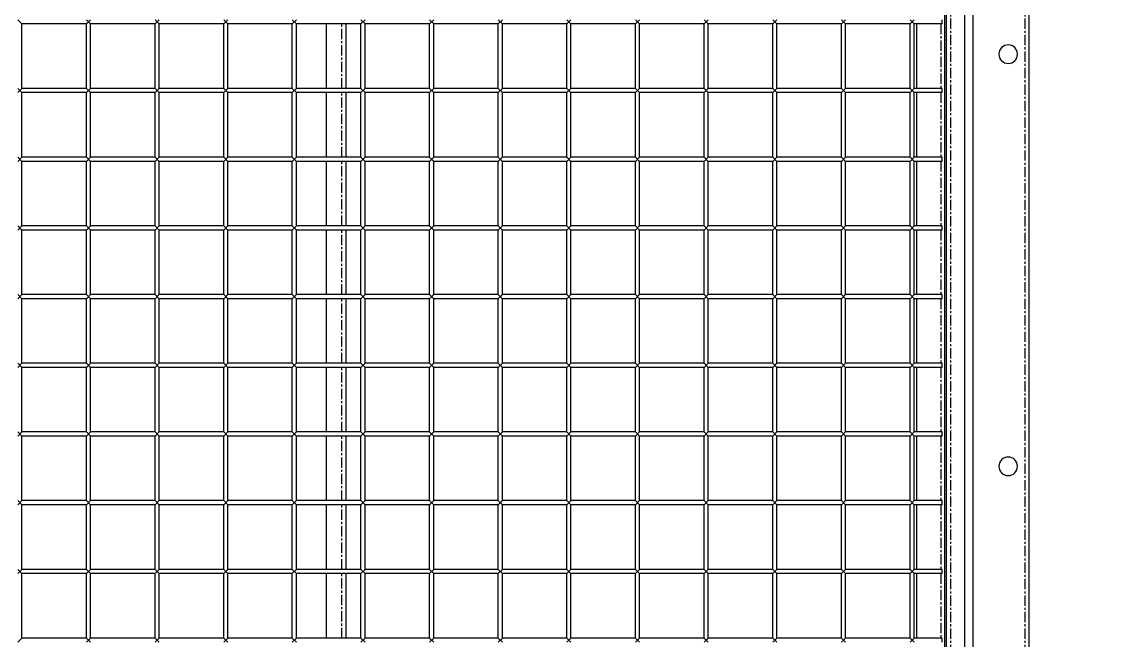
# Model space of a CAD drawing. Header units: millimetres. Extents: x -198529 to 244266, y -64 to 158464.
# Drawn here: x -147198 to -146401, y 94957 to 95407 of the extents above; entities that cross this region are included whole.
import ezdxf

# ---------------------------------------------------------------- set-up
doc = ezdxf.new("R2010")
doc.units = ezdxf.units.MM
doc.linetypes.add('CENTER', pattern=[12, 7.5, -1.5, 1.5, -1.5])
doc.linetypes.add('HIDDEN2', pattern=[4.7625, 3.175, -1.5875])
doc.layers.add('0-DCC', color=30, linetype='Continuous')
doc.layers.add('K-CEIL-DCC-RACK', color=10, linetype='Continuous')

# ---------------------------------------------------------------- blocks, each defined once
blk = doc.blocks.new('DCC2850x1800(右)')
at = {"color": 0, "linetype": 'Continuous'}
for p, q in [((62906, -72678.48), (62906, -74478.48)), ((62966, -74478.48), (62966, -72678.48)), ((62967.5, -72730.88), (62967.5, -74426.08)), ((62969, -73606.48), (62969, -73603.48)), ((62992.5, -73603.48), (62989.5, -73606.48)), ((62992.5, -73606.48), (62989.5, -73603.48)), ((63042.5, -73603.48), (63039.5, -73606.48)), ((63042.5, -73606.48), (63039.5, -73603.48)), ((63092.5, -73603.48), (63089.5, -73606.48)), ((63092.5, -73606.48), (63089.5, -73603.48)), ((63142.5, -73603.48), (63139.5, -73606.48)), ((63142.5, -73606.48), (63139.5, -73603.48)), ((63192.5, -73603.48), (63189.5, -73606.48)), ((63192.5, -73606.48), (63189.5, -73603.48)), ((63242.5, -73603.48), (63239.5, -73606.48)), ((63242.5, -73606.48), (63239.5, -73603.48)), ((63292.5, -73603.48), (63289.5, -73606.48)), ((63292.5, -73606.48), (63289.5, -73603.48)), ((63342.5, -73603.48), (63339.5, -73606.48)), ((63342.5, -73606.48), (63339.5, -73603.48)), ((63392.5, -73603.48), (63389.5, -73606.48)), ((63392.5, -73606.48), (63389.5, -73603.48)), ((63442.5, -73603.48), (63439.5, -73606.48)), ((63442.5, -73606.48), (63439.5, -73603.48)), ((63492.5, -73603.48), (63489.5, -73606.48)), ((63492.5, -73606.48), (63489.5, -73603.48)), ((63542.5, -73603.48), (63539.5, -73606.48)), ((63542.5, -73606.48), (63539.5, -73603.48)), ((63592.5, -73603.48), (63589.5, -73606.48)), ((63592.5, -73606.48), (63589.5, -73603.48)), ((63642.5, -73603.48), (63639.5, -73606.48)), ((62969, -73606.48), (62989.5, -73606.48)), ((62987.5, -73653.48), (62987.5, -73606.48)), ((62989.5, -73653.48), (62989.5, -73606.48)), ((62992.5, -73653.48), (62992.5, -73606.48)), ((62992.5, -73606.48), (63039.5, -73606.48)), ((63039.5, -73653.48), (63039.5, -73606.48)), ((63042.5, -73606.48), (63089.5, -73606.48)), ((63042.5, -73653.48), (63042.5, -73606.48)), ((63089.5, -73653.48), (63089.5, -73606.48)), ((63092.5, -73606.48), (63139.5, -73606.48)), ((63092.5, -73653.48), (63092.5, -73606.48)), ((63139.5, -73653.48), (63139.5, -73606.48)), ((63142.5, -73606.48), (63189.5, -73606.48)), ((63142.5, -73653.48), (63142.5, -73606.48)), ((63189.5, -73653.48), (63189.5, -73606.48)), ((63192.5, -73606.48), (63239.5, -73606.48)), ((63192.5, -73653.48), (63192.5, -73606.48)), ((63239.5, -73653.48), (63239.5, -73606.48)), ((63242.5, -73606.48), (63289.5, -73606.48)), ((63242.5, -73653.48), (63242.5, -73606.48)), ((63289.5, -73653.48), (63289.5, -73606.48)), ((63292.5, -73606.48), (63339.5, -73606.48)), ((63292.5, -73653.48), (63292.5, -73606.48)), ((63339.5, -73653.48), (63339.5, -73606.48)), ((63342.5, -73606.48), (63389.5, -73606.48)), ((63342.5, -73653.48), (63342.5, -73606.48)), ((63389.5, -73653.48), (63389.5, -73606.48)), ((63392.5, -73606.48), (63439.5, -73606.48)), ((63392.5, -73653.48), (63392.5, -73606.48)), ((63403.5, -73606.48), (63403.5, -73653.48)), ((63417.5, -73653.48), (63417.5, -73606.48)), ((63439.5, -73653.48), (63439.5, -73606.48)), ((63442.5, -73606.48), (63489.5, -73606.48)), ((63442.5, -73653.48), (63442.5, -73606.48)), ((63489.5, -73653.48), (63489.5, -73606.48)), ((63492.5, -73606.48), (63539.5, -73606.48)), ((63492.5, -73653.48), (63492.5, -73606.48)), ((63539.5, -73653.48), (63539.5, -73606.48)), ((63542.5, -73606.48), (63589.5, -73606.48)), ((63542.5, -73653.48), (63542.5, -73606.48)), ((63589.5, -73653.48), (63589.5, -73606.48)), ((63592.5, -73606.48), (63639.5, -73606.48)), ((63592.5, -73653.48), (63592.5, -73606.48)), ((63639.5, -73653.48), (63639.5, -73606.48)), ((62969, -73653.48), (62989.5, -73653.48)), ((62969, -73656.48), (62969, -73653.48)), ((62969, -73656.48), (62989.5, -73656.48)), ((62987.5, -73703.48), (62987.5, -73656.48)), ((62992.5, -73653.48), (62989.5, -73656.48)), ((62992.5, -73656.48), (62989.5, -73653.48)), ((62989.5, -73703.48), (62989.5, -73656.48)), ((62992.5, -73653.48), (63039.5, -73653.48)), ((62992.5, -73703.48), (62992.5, -73656.48)), ((62992.5, -73656.48), (63039.5, -73656.48)), ((63042.5, -73653.48), (63039.5, -73656.48)), ((63042.5, -73656.48), (63039.5, -73653.48)), ((63039.5, -73703.48), (63039.5, -73656.48)), ((63042.5, -73653.48), (63089.5, -73653.48)), ((63042.5, -73656.48), (63089.5, -73656.48)), ((63042.5, -73703.48), (63042.5, -73656.48)), ((63092.5, -73653.48), (63089.5, -73656.48)), ((63092.5, -73656.48), (63089.5, -73653.48)), ((63089.5, -73703.48), (63089.5, -73656.48)), ((63092.5, -73653.48), (63139.5, -73653.48)), ((63092.5, -73656.48), (63139.5, -73656.48)), ((63092.5, -73703.48), (63092.5, -73656.48)), ((63142.5, -73653.48), (63139.5, -73656.48)), ((63142.5, -73656.48), (63139.5, -73653.48)), ((63139.5, -73703.48), (63139.5, -73656.48)), ((63142.5, -73653.48), (63189.5, -73653.48)), ((63142.5, -73656.48), (63189.5, -73656.48)), ((63142.5, -73703.48), (63142.5, -73656.48)), ((63192.5, -73653.48), (63189.5, -73656.48)), ((63192.5, -73656.48), (63189.5, -73653.48)), ((63189.5, -73703.48), (63189.5, -73656.48)), ((63192.5, -73653.48), (63239.5, -73653.48)), ((63192.5, -73656.48), (63239.5, -73656.48)), ((63192.5, -73703.48), (63192.5, -73656.48)), ((63242.5, -73653.48), (63239.5, -73656.48)), ((63242.5, -73656.48), (63239.5, -73653.48)), ((63239.5, -73703.48), (63239.5, -73656.48)), ((63242.5, -73653.48), (63289.5, -73653.48)), ((63242.5, -73656.48), (63289.5, -73656.48)), ((63242.5, -73703.48), (63242.5, -73656.48)), ((63292.5, -73653.48), (63289.5, -73656.48)), ((63292.5, -73656.48), (63289.5, -73653.48)), ((63289.5, -73703.48), (63289.5, -73656.48)), ((63292.5, -73653.48), (63339.5, -73653.48)), ((63292.5, -73656.48), (63339.5, -73656.48)), ((63292.5, -73703.48), (63292.5, -73656.48)), ((63342.5, -73653.48), (63339.5, -73656.48)), ((63342.5, -73656.48), (63339.5, -73653.48)), ((63339.5, -73703.48), (63339.5, -73656.48)), ((63342.5, -73653.48), (63389.5, -73653.48)), ((63342.5, -73656.48), (63389.5, -73656.48)), ((63342.5, -73703.48), (63342.5, -73656.48)), ((63392.5, -73653.48), (63389.5, -73656.48)), ((63392.5, -73656.48), (63389.5, -73653.48)), ((63389.5, -73703.48), (63389.5, -73656.48)), ((63392.5, -73653.48), (63439.5, -73653.48)), ((63392.5, -73656.48), (63439.5, -73656.48)), ((63392.5, -73703.48), (63392.5, -73656.48)), ((63403.5, -73656.48), (63403.5, -73703.48)), ((63417.5, -73703.48), (63417.5, -73656.48)), ((63442.5, -73653.48), (63439.5, -73656.48)), ((63442.5, -73656.48), (63439.5, -73653.48)), ((63439.5, -73703.48), (63439.5, -73656.48)), ((63442.5, -73653.48), (63489.5, -73653.48)), ((63442.5, -73656.48), (63489.5, -73656.48)), ((63442.5, -73703.48), (63442.5, -73656.48)), ((63492.5, -73653.48), (63489.5, -73656.48)), ((63492.5, -73656.48), (63489.5, -73653.48)), ((63489.5, -73703.48), (63489.5, -73656.48)), ((63492.5, -73653.48), (63539.5, -73653.48)), ((63492.5, -73656.48), (63539.5, -73656.48)), ((63492.5, -73703.48), (63492.5, -73656.48)), ((63542.5, -73653.48), (63539.5, -73656.48)), ((63542.5, -73656.48), (63539.5, -73653.48)), ((63539.5, -73703.48), (63539.5, -73656.48)), ((63542.5, -73653.48), (63589.5, -73653.48)), ((63542.5, -73656.48), (63589.5, -73656.48)), ((63542.5, -73703.48), (63542.5, -73656.48)), ((63592.5, -73653.48), (63589.5, -73656.48)), ((63592.5, -73656.48), (63589.5, -73653.48)), ((63589.5, -73703.48), (63589.5, -73656.48)), ((63592.5, -73653.48), (63639.5, -73653.48)), ((63592.5, -73656.48), (63639.5, -73656.48)), ((63592.5, -73703.48), (63592.5, -73656.48)), ((63642.5, -73653.48), (63639.5, -73656.48)), ((63642.5, -73656.48), (63639.5, -73653.48)), ((63639.5, -73703.48), (63639.5, -73656.48)), ((62969, -73703.48), (62989.5, -73703.48)), ((62969, -73706.48), (62969, -73703.48)), ((62969, -73706.48), (62989.5, -73706.48)), ((62987.5, -73753.48), (62987.5, -73706.48)), ((62992.5, -73703.48), (62989.5, -73706.48)), ((62992.5, -73706.48), (62989.5, -73703.48)), ((62989.5, -73753.48), (62989.5, -73706.48)), ((62992.5, -73703.48), (63039.5, -73703.48)), ((62992.5, -73753.48), (62992.5, -73706.48)), ((62992.5, -73706.48), (63039.5, -73706.48)), ((63042.5, -73703.48), (63039.5, -73706.48)), ((63042.5, -73706.48), (63039.5, -73703.48)), ((63039.5, -73753.48), (63039.5, -73706.48)), ((63042.5, -73703.48), (63089.5, -73703.48)), ((63042.5, -73706.48), (63089.5, -73706.48)), ((63042.5, -73753.48), (63042.5, -73706.48)), ((63092.5, -73703.48), (63089.5, -73706.48)), ((63092.5, -73706.48), (63089.5, -73703.48)), ((63089.5, -73753.48), (63089.5, -73706.48)), ((63092.5, -73703.48), (63139.5, -73703.48)), ((63092.5, -73706.48), (63139.5, -73706.48)), ((63092.5, -73753.48), (63092.5, -73706.48)), ((63142.5, -73703.48), (63139.5, -73706.48)), ((63142.5, -73706.48), (63139.5, -73703.48)), ((63139.5, -73753.48), (63139.5, -73706.48)), ((63142.5, -73703.48), (63189.5, -73703.48)), ((63142.5, -73706.48), (63189.5, -73706.48)), ((63142.5, -73753.48), (63142.5, -73706.48)), ((63192.5, -73703.48), (63189.5, -73706.48)), ((63192.5, -73706.48), (63189.5, -73703.48)), ((63189.5, -73753.48), (63189.5, -73706.48)), ((63192.5, -73703.48), (63239.5, -73703.48)), ((63192.5, -73706.48), (63239.5, -73706.48)), ((63192.5, -73753.48), (63192.5, -73706.48)), ((63242.5, -73703.48), (63239.5, -73706.48)), ((63242.5, -73706.48), (63239.5, -73703.48)), ((63239.5, -73753.48), (63239.5, -73706.48)), ((63242.5, -73703.48), (63289.5, -73703.48)), ((63242.5, -73706.48), (63289.5, -73706.48)), ((63242.5, -73753.48), (63242.5, -73706.48)), ((63292.5, -73703.48), (63289.5, -73706.48)), ((63292.5, -73706.48), (63289.5, -73703.48)), ((63289.5, -73753.48), (63289.5, -73706.48)), ((63292.5, -73703.48), (63339.5, -73703.48)), ((63292.5, -73706.48), (63339.5, -73706.48)), ((63292.5, -73753.48), (63292.5, -73706.48)), ((63342.5, -73703.48), (63339.5, -73706.48)), ((63342.5, -73706.48), (63339.5, -73703.48)), ((63339.5, -73753.48), (63339.5, -73706.48)), ((63342.5, -73703.48), (63389.5, -73703.48)), ((63342.5, -73706.48), (63389.5, -73706.48)), ((63342.5, -73753.48), (63342.5, -73706.48)), ((63392.5, -73703.48), (63389.5, -73706.48)), ((63392.5, -73706.48), (63389.5, -73703.48)), ((63389.5, -73753.48), (63389.5, -73706.48)), ((63392.5, -73703.48), (63439.5, -73703.48)), ((63392.5, -73706.48), (63439.5, -73706.48)), ((63392.5, -73753.48), (63392.5, -73706.48)), ((63403.5, -73706.48), (63403.5, -73753.48)), ((63417.5, -73753.48), (63417.5, -73706.48)), ((63442.5, -73703.48), (63439.5, -73706.48)), ((63442.5, -73706.48), (63439.5, -73703.48)), ((63439.5, -73753.48), (63439.5, -73706.48)), ((63442.5, -73703.48), (63489.5, -73703.48)), ((63442.5, -73706.48), (63489.5, -73706.48)), ((63442.5, -73753.48), (63442.5, -73706.48)), ((63492.5, -73703.48), (63489.5, -73706.48)), ((63492.5, -73706.48), (63489.5, -73703.48)), ((63489.5, -73753.48), (63489.5, -73706.48)), ((63492.5, -73703.48), (63539.5, -73703.48)), ((63492.5, -73706.48), (63539.5, -73706.48)), ((63492.5, -73753.48), (63492.5, -73706.48)), ((63542.5, -73703.48), (63539.5, -73706.48)), ((63542.5, -73706.48), (63539.5, -73703.48)), ((63539.5, -73753.48), (63539.5, -73706.48)), ((63542.5, -73703.48), (63589.5, -73703.48)), ((63542.5, -73706.48), (63589.5, -73706.48)), ((63542.5, -73753.48), (63542.5, -73706.48)), ((63592.5, -73703.48), (63589.5, -73706.48)), ((63592.5, -73706.48), (63589.5, -73703.48)), ((63589.5, -73753.48), (63589.5, -73706.48)), ((63592.5, -73703.48), (63639.5, -73703.48)), ((63592.5, -73706.48), (63639.5, -73706.48)), ((63592.5, -73753.48), (63592.5, -73706.48)), ((63642.5, -73703.48), (63639.5, -73706.48)), ((63642.5, -73706.48), (63639.5, -73703.48)), ((63639.5, -73753.48), (63639.5, -73706.48)), ((62969, -73753.48), (62989.5, -73753.48)), ((62969, -73756.48), (62969, -73753.48)), ((62969, -73756.48), (62989.5, -73756.48)), ((62987.5, -73803.48), (62987.5, -73756.48)), ((62992.5, -73753.48), (62989.5, -73756.48)), ((62992.5, -73756.48), (62989.5, -73753.48)), ((62989.5, -73803.48), (62989.5, -73756.48)), ((62992.5, -73753.48), (63039.5, -73753.48)), ((62992.5, -73803.48), (62992.5, -73756.48)), ((62992.5, -73756.48), (63039.5, -73756.48)), ((63042.5, -73753.48), (63039.5, -73756.48)), ((63042.5, -73756.48), (63039.5, -73753.48)), ((63039.5, -73803.48), (63039.5, -73756.48)), ((63042.5, -73753.48), (63089.5, -73753.48)), ((63042.5, -73756.48), (63089.5, -73756.48)), ((63042.5, -73803.48), (63042.5, -73756.48)), ((63092.5, -73753.48), (63089.5, -73756.48)), ((63092.5, -73756.48), (63089.5, -73753.48)), ((63089.5, -73803.48), (63089.5, -73756.48)), ((63092.5, -73753.48), (63139.5, -73753.48)), ((63092.5, -73756.48), (63139.5, -73756.48)), ((63092.5, -73803.48), (63092.5, -73756.48)), ((63142.5, -73753.48), (63139.5, -73756.48)), ((63142.5, -73756.48), (63139.5, -73753.48)), ((63139.5, -73803.48), (63139.5, -73756.48)), ((63142.5, -73753.48), (63189.5, -73753.48)), ((63142.5, -73756.48), (63189.5, -73756.48)), ((63142.5, -73803.48), (63142.5, -73756.48)), ((63192.5, -73753.48), (63189.5, -73756.48)), ((63192.5, -73756.48), (63189.5, -73753.48)), ((63189.5, -73803.48), (63189.5, -73756.48)), ((63192.5, -73753.48), (63239.5, -73753.48)), ((63192.5, -73756.48), (63239.5, -73756.48)), ((63192.5, -73803.48), (63192.5, -73756.48)), ((63242.5, -73753.48), (63239.5, -73756.48)), ((63242.5, -73756.48), (63239.5, -73753.48)), ((63239.5, -73803.48), (63239.5, -73756.48)), ((63242.5, -73753.48), (63289.5, -73753.48)), ((63242.5, -73756.48), (63289.5, -73756.48)), ((63242.5, -73803.48), (63242.5, -73756.48)), ((63292.5, -73753.48), (63289.5, -73756.48)), ((63292.5, -73756.48), (63289.5, -73753.48)), ((63289.5, -73803.48), (63289.5, -73756.48)), ((63292.5, -73753.48), (63339.5, -73753.48)), ((63292.5, -73756.48), (63339.5, -73756.48)), ((63292.5, -73803.48), (63292.5, -73756.48)), ((63342.5, -73753.48), (63339.5, -73756.48)), ((63342.5, -73756.48), (63339.5, -73753.48)), ((63339.5, -73803.48), (63339.5, -73756.48)), ((63342.5, -73753.48), (63389.5, -73753.48)), ((63342.5, -73756.48), (63389.5, -73756.48)), ((63342.5, -73803.48), (63342.5, -73756.48)), ((63392.5, -73753.48), (63389.5, -73756.48)), ((63392.5, -73756.48), (63389.5, -73753.48)), ((63389.5, -73803.48), (63389.5, -73756.48)), ((63392.5, -73753.48), (63439.5, -73753.48)), ((63392.5, -73756.48), (63439.5, -73756.48)), ((63392.5, -73803.48), (63392.5, -73756.48)), ((63403.5, -73756.48), (63403.5, -73803.48)), ((63417.5, -73803.48), (63417.5, -73756.48)), ((63442.5, -73753.48), (63439.5, -73756.48)), ((63442.5, -73756.48), (63439.5, -73753.48)), ((63439.5, -73803.48), (63439.5, -73756.48)), ((63442.5, -73753.48), (63489.5, -73753.48)), ((63442.5, -73756.48), (63489.5, -73756.48)), ((63442.5, -73803.48), (63442.5, -73756.48)), ((63492.5, -73753.48), (63489.5, -73756.48)), ((63492.5, -73756.48), (63489.5, -73753.48)), ((63489.5, -73803.48), (63489.5, -73756.48)), ((63492.5, -73753.48), (63539.5, -73753.48)), ((63492.5, -73756.48), (63539.5, -73756.48)), ((63492.5, -73803.48), (63492.5, -73756.48)), ((63542.5, -73753.48), (63539.5, -73756.48)), ((63542.5, -73756.48), (63539.5, -73753.48)), ((63539.5, -73803.48), (63539.5, -73756.48)), ((63542.5, -73753.48), (63589.5, -73753.48)), ((63542.5, -73756.48), (63589.5, -73756.48)), ((63542.5, -73803.48), (63542.5, -73756.48)), ((63592.5, -73753.48), (63589.5, -73756.48)), ((63592.5, -73756.48), (63589.5, -73753.48)), ((63589.5, -73803.48), (63589.5, -73756.48)), ((63592.5, -73753.48), (63639.5, -73753.48)), ((63592.5, -73756.48), (63639.5, -73756.48)), ((63592.5, -73803.48), (63592.5, -73756.48)), ((63642.5, -73753.48), (63639.5, -73756.48)), ((63642.5, -73756.48), (63639.5, -73753.48)), ((63639.5, -73803.48), (63639.5, -73756.48)), ((62969, -73803.48), (62989.5, -73803.48)), ((62969, -73806.48), (62969, -73803.48)), ((62992.5, -73803.48), (62989.5, -73806.48)), ((62992.5, -73806.48), (62989.5, -73803.48)), ((62992.5, -73803.48), (63039.5, -73803.48)), ((63042.5, -73803.48), (63039.5, -73806.48)), ((63042.5, -73806.48), (63039.5, -73803.48)), ((63042.5, -73803.48), (63089.5, -73803.48)), ((63092.5, -73803.48), (63089.5, -73806.48)), ((63092.5, -73806.48), (63089.5, -73803.48)), ((63092.5, -73803.48), (63139.5, -73803.48)), ((63142.5, -73803.48), (63139.5, -73806.48)), ((63142.5, -73806.48), (63139.5, -73803.48)), ((63142.5, -73803.48), (63189.5, -73803.48)), ((63192.5, -73803.48), (63189.5, -73806.48)), ((63192.5, -73806.48), (63189.5, -73803.48)), ((63192.5, -73803.48), (63239.5, -73803.48)), ((63242.5, -73803.48), (63239.5, -73806.48)), ((63242.5, -73806.48), (63239.5, -73803.48)), ((63242.5, -73803.48), (63289.5, -73803.48)), ((63292.5, -73803.48), (63289.5, -73806.48)), ((63292.5, -73806.48), (63289.5, -73803.48)), ((63292.5, -73803.48), (63339.5, -73803.48)), ((63342.5, -73803.48), (63339.5, -73806.48)), ((63342.5, -73806.48), (63339.5, -73803.48)), ((63342.5, -73803.48), (63389.5, -73803.48)), ((63392.5, -73803.48), (63389.5, -73806.48)), ((63392.5, -73806.48), (63389.5, -73803.48)), ((63392.5, -73803.48), (63439.5, -73803.48)), ((63442.5, -73803.48), (63439.5, -73806.48)), ((63442.5, -73806.48), (63439.5, -73803.48)), ((63442.5, -73803.48), (63489.5, -73803.48)), ((63492.5, -73803.48), (63489.5, -73806.48)), ((63492.5, -73806.48), (63489.5, -73803.48)), ((63492.5, -73803.48), (63539.5, -73803.48)), ((63542.5, -73803.48), (63539.5, -73806.48)), ((63542.5, -73806.48), (63539.5, -73803.48)), ((63542.5, -73803.48), (63589.5, -73803.48)), ((63592.5, -73803.48), (63589.5, -73806.48)), ((63592.5, -73806.48), (63589.5, -73803.48)), ((63592.5, -73803.48), (63639.5, -73803.48)), ((63642.5, -73803.48), (63639.5, -73806.48)), ((63642.5, -73806.48), (63639.5, -73803.48)), ((62969, -73806.48), (62989.5, -73806.48)), ((62987.5, -73853.48), (62987.5, -73806.48)), ((62989.5, -73853.48), (62989.5, -73806.48)), ((62992.5, -73853.48), (62992.5, -73806.48)), ((62992.5, -73806.48), (63039.5, -73806.48)), ((63039.5, -73853.48), (63039.5, -73806.48)), ((63042.5, -73806.48), (63089.5, -73806.48)), ((63042.5, -73853.48), (63042.5, -73806.48)), ((63089.5, -73853.48), (63089.5, -73806.48)), ((63092.5, -73806.48), (63139.5, -73806.48)), ((63092.5, -73853.48), (63092.5, -73806.48)), ((63139.5, -73853.48), (63139.5, -73806.48)), ((63142.5, -73806.48), (63189.5, -73806.48)), ((63142.5, -73853.48), (63142.5, -73806.48)), ((63189.5, -73853.48), (63189.5, -73806.48)), ((63192.5, -73806.48), (63239.5, -73806.48)), ((63192.5, -73853.48), (63192.5, -73806.48)), ((63239.5, -73853.48), (63239.5, -73806.48)), ((63242.5, -73806.48), (63289.5, -73806.48)), ((63242.5, -73853.48), (63242.5, -73806.48)), ((63289.5, -73853.48), (63289.5, -73806.48)), ((63292.5, -73806.48), (63339.5, -73806.48)), ((63292.5, -73853.48), (63292.5, -73806.48)), ((63339.5, -73853.48), (63339.5, -73806.48)), ((63342.5, -73806.48), (63389.5, -73806.48)), ((63342.5, -73853.48), (63342.5, -73806.48)), ((63389.5, -73853.48), (63389.5, -73806.48)), ((63392.5, -73806.48), (63439.5, -73806.48)), ((63392.5, -73853.48), (63392.5, -73806.48)), ((63403.5, -73806.48), (63403.5, -73853.48)), ((63417.5, -73853.48), (63417.5, -73806.48)), ((63439.5, -73853.48), (63439.5, -73806.48)), ((63442.5, -73806.48), (63489.5, -73806.48)), ((63442.5, -73853.48), (63442.5, -73806.48)), ((63489.5, -73853.48), (63489.5, -73806.48)), ((63492.5, -73806.48), (63539.5, -73806.48)), ((63492.5, -73853.48), (63492.5, -73806.48)), ((63539.5, -73853.48), (63539.5, -73806.48)), ((63542.5, -73806.48), (63589.5, -73806.48)), ((63542.5, -73853.48), (63542.5, -73806.48)), ((63589.5, -73853.48), (63589.5, -73806.48)), ((63592.5, -73806.48), (63639.5, -73806.48)), ((63592.5, -73853.48), (63592.5, -73806.48)), ((63639.5, -73853.48), (63639.5, -73806.48)), ((62969, -73853.48), (62989.5, -73853.48)), ((62969, -73856.48), (62969, -73853.48)), ((62969, -73856.48), (62989.5, -73856.48)), ((62987.5, -73903.48), (62987.5, -73856.48)), ((62992.5, -73853.48), (62989.5, -73856.48)), ((62992.5, -73856.48), (62989.5, -73853.48)), ((62989.5, -73903.48), (62989.5, -73856.48)), ((62992.5, -73853.48), (63039.5, -73853.48)), ((62992.5, -73903.48), (62992.5, -73856.48)), ((62992.5, -73856.48), (63039.5, -73856.48)), ((63042.5, -73853.48), (63039.5, -73856.48)), ((63042.5, -73856.48), (63039.5, -73853.48)), ((63039.5, -73903.48), (63039.5, -73856.48)), ((63042.5, -73853.48), (63089.5, -73853.48)), ((63042.5, -73856.48), (63089.5, -73856.48)), ((63042.5, -73903.48), (63042.5, -73856.48)), ((63092.5, -73853.48), (63089.5, -73856.48)), ((63092.5, -73856.48), (63089.5, -73853.48)), ((63089.5, -73903.48), (63089.5, -73856.48)), ((63092.5, -73853.48), (63139.5, -73853.48)), ((63092.5, -73856.48), (63139.5, -73856.48)), ((63092.5, -73903.48), (63092.5, -73856.48)), ((63142.5, -73853.48), (63139.5, -73856.48)), ((63142.5, -73856.48), (63139.5, -73853.48)), ((63139.5, -73903.48), (63139.5, -73856.48)), ((63142.5, -73853.48), (63189.5, -73853.48)), ((63142.5, -73856.48), (63189.5, -73856.48)), ((63142.5, -73903.48), (63142.5, -73856.48)), ((63192.5, -73853.48), (63189.5, -73856.48)), ((63192.5, -73856.48), (63189.5, -73853.48)), ((63189.5, -73903.48), (63189.5, -73856.48)), ((63192.5, -73853.48), (63239.5, -73853.48)), ((63192.5, -73856.48), (63239.5, -73856.48)), ((63192.5, -73903.48), (63192.5, -73856.48)), ((63242.5, -73853.48), (63239.5, -73856.48)), ((63242.5, -73856.48), (63239.5, -73853.48)), ((63239.5, -73903.48), (63239.5, -73856.48)), ((63242.5, -73853.48), (63289.5, -73853.48)), ((63242.5, -73856.48), (63289.5, -73856.48)), ((63242.5, -73903.48), (63242.5, -73856.48)), ((63292.5, -73853.48), (63289.5, -73856.48)), ((63292.5, -73856.48), (63289.5, -73853.48)), ((63289.5, -73903.48), (63289.5, -73856.48)), ((63292.5, -73853.48), (63339.5, -73853.48)), ((63292.5, -73856.48), (63339.5, -73856.48)), ((63292.5, -73903.48), (63292.5, -73856.48)), ((63342.5, -73853.48), (63339.5, -73856.48)), ((63342.5, -73856.48), (63339.5, -73853.48)), ((63339.5, -73903.48), (63339.5, -73856.48)), ((63342.5, -73853.48), (63389.5, -73853.48)), ((63342.5, -73856.48), (63389.5, -73856.48)), ((63342.5, -73903.48), (63342.5, -73856.48)), ((63392.5, -73853.48), (63389.5, -73856.48)), ((63392.5, -73856.48), (63389.5, -73853.48)), ((63389.5, -73903.48), (63389.5, -73856.48)), ((63392.5, -73853.48), (63439.5, -73853.48)), ((63392.5, -73856.48), (63439.5, -73856.48)), ((63392.5, -73903.48), (63392.5, -73856.48)), ((63403.5, -73856.48), (63403.5, -73903.48)), ((63417.5, -73903.48), (63417.5, -73856.48)), ((63442.5, -73853.48), (63439.5, -73856.48)), ((63442.5, -73856.48), (63439.5, -73853.48)), ((63439.5, -73903.48), (63439.5, -73856.48)), ((63442.5, -73853.48), (63489.5, -73853.48)), ((63442.5, -73856.48), (63489.5, -73856.48)), ((63442.5, -73903.48), (63442.5, -73856.48)), ((63492.5, -73853.48), (63489.5, -73856.48)), ((63492.5, -73856.48), (63489.5, -73853.48)), ((63489.5, -73903.48), (63489.5, -73856.48)), ((63492.5, -73853.48), (63539.5, -73853.48)), ((63492.5, -73856.48), (63539.5, -73856.48)), ((63492.5, -73903.48), (63492.5, -73856.48)), ((63542.5, -73853.48), (63539.5, -73856.48)), ((63542.5, -73856.48), (63539.5, -73853.48)), ((63539.5, -73903.48), (63539.5, -73856.48)), ((63542.5, -73853.48), (63589.5, -73853.48)), ((63542.5, -73856.48), (63589.5, -73856.48)), ((63542.5, -73903.48), (63542.5, -73856.48)), ((63592.5, -73853.48), (63589.5, -73856.48)), ((63592.5, -73856.48), (63589.5, -73853.48)), ((63589.5, -73903.48), (63589.5, -73856.48)), ((63592.5, -73853.48), (63639.5, -73853.48)), ((63592.5, -73856.48), (63639.5, -73856.48)), ((63592.5, -73903.48), (63592.5, -73856.48)), ((63642.5, -73853.48), (63639.5, -73856.48)), ((63642.5, -73856.48), (63639.5, -73853.48)), ((63639.5, -73903.48), (63639.5, -73856.48)), ((62969, -73903.48), (62989.5, -73903.48)), ((62969, -73906.48), (62969, -73903.48)), ((62969, -73906.48), (62989.5, -73906.48)), ((62987.5, -73953.48), (62987.5, -73906.48)), ((62992.5, -73903.48), (62989.5, -73906.48)), ((62992.5, -73906.48), (62989.5, -73903.48)), ((62989.5, -73953.48), (62989.5, -73906.48)), ((62992.5, -73903.48), (63039.5, -73903.48)), ((62992.5, -73953.48), (62992.5, -73906.48)), ((62992.5, -73906.48), (63039.5, -73906.48)), ((63042.5, -73903.48), (63039.5, -73906.48)), ((63042.5, -73906.48), (63039.5, -73903.48)), ((63039.5, -73953.48), (63039.5, -73906.48)), ((63042.5, -73903.48), (63089.5, -73903.48)), ((63042.5, -73906.48), (63089.5, -73906.48)), ((63042.5, -73953.48), (63042.5, -73906.48)), ((63092.5, -73903.48), (63089.5, -73906.48)), ((63092.5, -73906.48), (63089.5, -73903.48)), ((63089.5, -73953.48), (63089.5, -73906.48)), ((63092.5, -73903.48), (63139.5, -73903.48)), ((63092.5, -73906.48), (63139.5, -73906.48)), ((63092.5, -73953.48), (63092.5, -73906.48)), ((63142.5, -73903.48), (63139.5, -73906.48)), ((63142.5, -73906.48), (63139.5, -73903.48)), ((63139.5, -73953.48), (63139.5, -73906.48)), ((63142.5, -73903.48), (63189.5, -73903.48)), ((63142.5, -73906.48), (63189.5, -73906.48)), ((63142.5, -73953.48), (63142.5, -73906.48)), ((63192.5, -73903.48), (63189.5, -73906.48)), ((63192.5, -73906.48), (63189.5, -73903.48)), ((63189.5, -73953.48), (63189.5, -73906.48)), ((63192.5, -73903.48), (63239.5, -73903.48)), ((63192.5, -73906.48), (63239.5, -73906.48)), ((63192.5, -73953.48), (63192.5, -73906.48)), ((63242.5, -73903.48), (63239.5, -73906.48)), ((63242.5, -73906.48), (63239.5, -73903.48)), ((63239.5, -73953.48), (63239.5, -73906.48)), ((63242.5, -73903.48), (63289.5, -73903.48)), ((63242.5, -73906.48), (63289.5, -73906.48)), ((63242.5, -73953.48), (63242.5, -73906.48)), ((63292.5, -73903.48), (63289.5, -73906.48)), ((63292.5, -73906.48), (63289.5, -73903.48)), ((63289.5, -73953.48), (63289.5, -73906.48)), ((63292.5, -73903.48), (63339.5, -73903.48)), ((63292.5, -73906.48), (63339.5, -73906.48)), ((63292.5, -73953.48), (63292.5, -73906.48)), ((63342.5, -73903.48), (63339.5, -73906.48)), ((63342.5, -73906.48), (63339.5, -73903.48)), ((63339.5, -73953.48), (63339.5, -73906.48)), ((63342.5, -73903.48), (63389.5, -73903.48)), ((63342.5, -73906.48), (63389.5, -73906.48)), ((63342.5, -73953.48), (63342.5, -73906.48)), ((63392.5, -73903.48), (63389.5, -73906.48)), ((63392.5, -73906.48), (63389.5, -73903.48)), ((63389.5, -73953.48), (63389.5, -73906.48)), ((63392.5, -73903.48), (63439.5, -73903.48)), ((63392.5, -73906.48), (63439.5, -73906.48)), ((63392.5, -73953.48), (63392.5, -73906.48)), ((63403.5, -73906.48), (63403.5, -73953.48)), ((63417.5, -73953.48), (63417.5, -73906.48)), ((63442.5, -73903.48), (63439.5, -73906.48)), ((63442.5, -73906.48), (63439.5, -73903.48)), ((63439.5, -73953.48), (63439.5, -73906.48)), ((63442.5, -73903.48), (63489.5, -73903.48)), ((63442.5, -73906.48), (63489.5, -73906.48)), ((63442.5, -73953.48), (63442.5, -73906.48)), ((63492.5, -73903.48), (63489.5, -73906.48)), ((63492.5, -73906.48), (63489.5, -73903.48)), ((63489.5, -73953.48), (63489.5, -73906.48)), ((63492.5, -73903.48), (63539.5, -73903.48)), ((63492.5, -73906.48), (63539.5, -73906.48)), ((63492.5, -73953.48), (63492.5, -73906.48)), ((63542.5, -73903.48), (63539.5, -73906.48)), ((63542.5, -73906.48), (63539.5, -73903.48)), ((63539.5, -73953.48), (63539.5, -73906.48)), ((63542.5, -73903.48), (63589.5, -73903.48)), ((63542.5, -73906.48), (63589.5, -73906.48)), ((63542.5, -73953.48), (63542.5, -73906.48)), ((63592.5, -73903.48), (63589.5, -73906.48)), ((63592.5, -73906.48), (63589.5, -73903.48)), ((63589.5, -73953.48), (63589.5, -73906.48)), ((63592.5, -73903.48), (63639.5, -73903.48)), ((63592.5, -73906.48), (63639.5, -73906.48)), ((63592.5, -73953.48), (63592.5, -73906.48)), ((63642.5, -73903.48), (63639.5, -73906.48)), ((63642.5, -73906.48), (63639.5, -73903.48)), ((63639.5, -73953.48), (63639.5, -73906.48)), ((62969, -73953.48), (62989.5, -73953.48)), ((62969, -73956.48), (62969, -73953.48)), ((62992.5, -73953.48), (62989.5, -73956.48)), ((62992.5, -73956.48), (62989.5, -73953.48)), ((62992.5, -73953.48), (63039.5, -73953.48)), ((63042.5, -73953.48), (63039.5, -73956.48)), ((63042.5, -73956.48), (63039.5, -73953.48)), ((63042.5, -73953.48), (63089.5, -73953.48)), ((63092.5, -73953.48), (63089.5, -73956.48)), ((63092.5, -73956.48), (63089.5, -73953.48)), ((63092.5, -73953.48), (63139.5, -73953.48)), ((63142.5, -73953.48), (63139.5, -73956.48)), ((63142.5, -73956.48), (63139.5, -73953.48)), ((63142.5, -73953.48), (63189.5, -73953.48)), ((63192.5, -73953.48), (63189.5, -73956.48)), ((63192.5, -73956.48), (63189.5, -73953.48)), ((63192.5, -73953.48), (63239.5, -73953.48)), ((63242.5, -73953.48), (63239.5, -73956.48)), ((63242.5, -73956.48), (63239.5, -73953.48)), ((63242.5, -73953.48), (63289.5, -73953.48)), ((63292.5, -73953.48), (63289.5, -73956.48)), ((63292.5, -73956.48), (63289.5, -73953.48)), ((63292.5, -73953.48), (63339.5, -73953.48)), ((63342.5, -73953.48), (63339.5, -73956.48)), ((63342.5, -73956.48), (63339.5, -73953.48)), ((63342.5, -73953.48), (63389.5, -73953.48)), ((63392.5, -73953.48), (63389.5, -73956.48)), ((63392.5, -73956.48), (63389.5, -73953.48)), ((63392.5, -73953.48), (63439.5, -73953.48)), ((63442.5, -73953.48), (63439.5, -73956.48)), ((63442.5, -73956.48), (63439.5, -73953.48)), ((63442.5, -73953.48), (63489.5, -73953.48)), ((63492.5, -73953.48), (63489.5, -73956.48)), ((63492.5, -73956.48), (63489.5, -73953.48)), ((63492.5, -73953.48), (63539.5, -73953.48)), ((63542.5, -73953.48), (63539.5, -73956.48)), ((63542.5, -73956.48), (63539.5, -73953.48)), ((63542.5, -73953.48), (63589.5, -73953.48)), ((63592.5, -73953.48), (63589.5, -73956.48)), ((63592.5, -73956.48), (63589.5, -73953.48)), ((63592.5, -73953.48), (63639.5, -73953.48)), ((63642.5, -73953.48), (63639.5, -73956.48)), ((63642.5, -73956.48), (63639.5, -73953.48)), ((62969, -73956.48), (62989.5, -73956.48)), ((62987.5, -74003.48), (62987.5, -73956.48)), ((62989.5, -74003.48), (62989.5, -73956.48)), ((62992.5, -74003.48), (62992.5, -73956.48)), ((62992.5, -73956.48), (63039.5, -73956.48)), ((63039.5, -74003.48), (63039.5, -73956.48)), ((63042.5, -73956.48), (63089.5, -73956.48)), ((63042.5, -74003.48), (63042.5, -73956.48)), ((63089.5, -74003.48), (63089.5, -73956.48)), ((63092.5, -73956.48), (63139.5, -73956.48)), ((63092.5, -74003.48), (63092.5, -73956.48)), ((63139.5, -74003.48), (63139.5, -73956.48)), ((63142.5, -73956.48), (63189.5, -73956.48)), ((63142.5, -74003.48), (63142.5, -73956.48)), ((63189.5, -74003.48), (63189.5, -73956.48)), ((63192.5, -73956.48), (63239.5, -73956.48)), ((63192.5, -74003.48), (63192.5, -73956.48)), ((63239.5, -74003.48), (63239.5, -73956.48)), ((63242.5, -73956.48), (63289.5, -73956.48)), ((63242.5, -74003.48), (63242.5, -73956.48)), ((63289.5, -74003.48), (63289.5, -73956.48)), ((63292.5, -73956.48), (63339.5, -73956.48)), ((63292.5, -74003.48), (63292.5, -73956.48)), ((63339.5, -74003.48), (63339.5, -73956.48)), ((63342.5, -73956.48), (63389.5, -73956.48)), ((63342.5, -74003.48), (63342.5, -73956.48)), ((63389.5, -74003.48), (63389.5, -73956.48)), ((63392.5, -73956.48), (63439.5, -73956.48)), ((63392.5, -74003.48), (63392.5, -73956.48)), ((63403.5, -73956.48), (63403.5, -74003.48)), ((63417.5, -74003.48), (63417.5, -73956.48)), ((63439.5, -74003.48), (63439.5, -73956.48)), ((63442.5, -73956.48), (63489.5, -73956.48)), ((63442.5, -74003.48), (63442.5, -73956.48)), ((63489.5, -74003.48), (63489.5, -73956.48)), ((63492.5, -73956.48), (63539.5, -73956.48)), ((63492.5, -74003.48), (63492.5, -73956.48)), ((63539.5, -74003.48), (63539.5, -73956.48)), ((63542.5, -73956.48), (63589.5, -73956.48)), ((63542.5, -74003.48), (63542.5, -73956.48)), ((63589.5, -74003.48), (63589.5, -73956.48)), ((63592.5, -73956.48), (63639.5, -73956.48)), ((63592.5, -74003.48), (63592.5, -73956.48)), ((63639.5, -74003.48), (63639.5, -73956.48)), ((62969, -74003.48), (62989.5, -74003.48)), ((62969, -74006.48), (62969, -74003.48)), ((62992.5, -74003.48), (62989.5, -74006.48)), ((62992.5, -74006.48), (62989.5, -74003.48)), ((62992.5, -74003.48), (63039.5, -74003.48)), ((63042.5, -74003.48), (63039.5, -74006.48)), ((63042.5, -74006.48), (63039.5, -74003.48)), ((63042.5, -74003.48), (63089.5, -74003.48)), ((63092.5, -74003.48), (63089.5, -74006.48)), ((63092.5, -74006.48), (63089.5, -74003.48)), ((63092.5, -74003.48), (63139.5, -74003.48)), ((63142.5, -74003.48), (63139.5, -74006.48)), ((63142.5, -74006.48), (63139.5, -74003.48)), ((63142.5, -74003.48), (63189.5, -74003.48)), ((63192.5, -74003.48), (63189.5, -74006.48)), ((63192.5, -74006.48), (63189.5, -74003.48)), ((63192.5, -74003.48), (63239.5, -74003.48)), ((63242.5, -74003.48), (63239.5, -74006.48)), ((63242.5, -74006.48), (63239.5, -74003.48)), ((63242.5, -74003.48), (63289.5, -74003.48)), ((63292.5, -74003.48), (63289.5, -74006.48)), ((63292.5, -74006.48), (63289.5, -74003.48)), ((63292.5, -74003.48), (63339.5, -74003.48)), ((63342.5, -74003.48), (63339.5, -74006.48)), ((63342.5, -74006.48), (63339.5, -74003.48)), ((63342.5, -74003.48), (63389.5, -74003.48)), ((63392.5, -74003.48), (63389.5, -74006.48)), ((63392.5, -74006.48), (63389.5, -74003.48)), ((63392.5, -74003.48), (63439.5, -74003.48)), ((63442.5, -74003.48), (63439.5, -74006.48)), ((63442.5, -74006.48), (63439.5, -74003.48)), ((63442.5, -74003.48), (63489.5, -74003.48)), ((63492.5, -74003.48), (63489.5, -74006.48)), ((63492.5, -74006.48), (63489.5, -74003.48)), ((63492.5, -74003.48), (63539.5, -74003.48)), ((63542.5, -74003.48), (63539.5, -74006.48)), ((63542.5, -74006.48), (63539.5, -74003.48)), ((63542.5, -74003.48), (63589.5, -74003.48)), ((63592.5, -74003.48), (63589.5, -74006.48)), ((63592.5, -74006.48), (63589.5, -74003.48)), ((63592.5, -74003.48), (63639.5, -74003.48)), ((63642.5, -74003.48), (63639.5, -74006.48)), ((63642.5, -74006.48), (63639.5, -74003.48)), ((62969, -74006.48), (62989.5, -74006.48)), ((62987.5, -74053.48), (62987.5, -74006.48)), ((62989.5, -74053.48), (62989.5, -74006.48)), ((62992.5, -74053.48), (62992.5, -74006.48)), ((62992.5, -74006.48), (63039.5, -74006.48)), ((63039.5, -74053.48), (63039.5, -74006.48)), ((63042.5, -74006.48), (63089.5, -74006.48)), ((63042.5, -74053.48), (63042.5, -74006.48)), ((63089.5, -74053.48), (63089.5, -74006.48)), ((63092.5, -74006.48), (63139.5, -74006.48)), ((63092.5, -74053.48), (63092.5, -74006.48)), ((63139.5, -74053.48), (63139.5, -74006.48)), ((63142.5, -74006.48), (63189.5, -74006.48)), ((63142.5, -74053.48), (63142.5, -74006.48)), ((63189.5, -74053.48), (63189.5, -74006.48)), ((63192.5, -74006.48), (63239.5, -74006.48)), ((63192.5, -74053.48), (63192.5, -74006.48)), ((63239.5, -74053.48), (63239.5, -74006.48)), ((63242.5, -74006.48), (63289.5, -74006.48)), ((63242.5, -74053.48), (63242.5, -74006.48)), ((63289.5, -74053.48), (63289.5, -74006.48)), ((63292.5, -74006.48), (63339.5, -74006.48)), ((63292.5, -74053.48), (63292.5, -74006.48)), ((63339.5, -74053.48), (63339.5, -74006.48)), ((63342.5, -74006.48), (63389.5, -74006.48)), ((63342.5, -74053.48), (63342.5, -74006.48)), ((63389.5, -74053.48), (63389.5, -74006.48)), ((63392.5, -74006.48), (63439.5, -74006.48)), ((63392.5, -74053.48), (63392.5, -74006.48)), ((63403.5, -74006.48), (63403.5, -74053.48)), ((63417.5, -74053.48), (63417.5, -74006.48)), ((63439.5, -74053.48), (63439.5, -74006.48)), ((63442.5, -74006.48), (63489.5, -74006.48)), ((63442.5, -74053.48), (63442.5, -74006.48)), ((63489.5, -74053.48), (63489.5, -74006.48)), ((63492.5, -74006.48), (63539.5, -74006.48)), ((63492.5, -74053.48), (63492.5, -74006.48)), ((63539.5, -74053.48), (63539.5, -74006.48)), ((63542.5, -74006.48), (63589.5, -74006.48)), ((63542.5, -74053.48), (63542.5, -74006.48)), ((63589.5, -74053.48), (63589.5, -74006.48)), ((63592.5, -74006.48), (63639.5, -74006.48)), ((63592.5, -74053.48), (63592.5, -74006.48)), ((63639.5, -74053.48), (63639.5, -74006.48)), ((62969, -74053.48), (62989.5, -74053.48)), ((62969, -74056.48), (62969, -74053.48)), ((62992.5, -74053.48), (62989.5, -74056.48)), ((62992.5, -74056.48), (62989.5, -74053.48)), ((62992.5, -74053.48), (63039.5, -74053.48)), ((63042.5, -74053.48), (63039.5, -74056.48)), ((63042.5, -74056.48), (63039.5, -74053.48)), ((63042.5, -74053.48), (63089.5, -74053.48)), ((63092.5, -74053.48), (63089.5, -74056.48)), ((63092.5, -74056.48), (63089.5, -74053.48)), ((63092.5, -74053.48), (63139.5, -74053.48)), ((63142.5, -74053.48), (63139.5, -74056.48)), ((63142.5, -74056.48), (63139.5, -74053.48)), ((63142.5, -74053.48), (63189.5, -74053.48)), ((63192.5, -74053.48), (63189.5, -74056.48)), ((63192.5, -74056.48), (63189.5, -74053.48)), ((63192.5, -74053.48), (63239.5, -74053.48)), ((63242.5, -74053.48), (63239.5, -74056.48)), ((63242.5, -74056.48), (63239.5, -74053.48)), ((63242.5, -74053.48), (63289.5, -74053.48)), ((63292.5, -74053.48), (63289.5, -74056.48)), ((63292.5, -74056.48), (63289.5, -74053.48)), ((63292.5, -74053.48), (63339.5, -74053.48)), ((63342.5, -74053.48), (63339.5, -74056.48)), ((63342.5, -74056.48), (63339.5, -74053.48)), ((63342.5, -74053.48), (63389.5, -74053.48)), ((63392.5, -74053.48), (63389.5, -74056.48)), ((63392.5, -74056.48), (63389.5, -74053.48)), ((63392.5, -74053.48), (63439.5, -74053.48)), ((63442.5, -74053.48), (63439.5, -74056.48)), ((63442.5, -74056.48), (63439.5, -74053.48)), ((63442.5, -74053.48), (63489.5, -74053.48)), ((63492.5, -74053.48), (63489.5, -74056.48)), ((63492.5, -74056.48), (63489.5, -74053.48)), ((63492.5, -74053.48), (63539.5, -74053.48)), ((63542.5, -74053.48), (63539.5, -74056.48)), ((63542.5, -74056.48), (63539.5, -74053.48)), ((63542.5, -74053.48), (63589.5, -74053.48)), ((63592.5, -74053.48), (63589.5, -74056.48)), ((63592.5, -74056.48), (63589.5, -74053.48)), ((63592.5, -74053.48), (63639.5, -74053.48)), ((63642.5, -74056.48), (63639.5, -74053.48))]:
    blk.add_line(p, q, dxfattribs=at)
at = {"color": 0, "linetype": 'CENTER'}
for p, q in [((62909, -72678.48), (62909, -74478.48)), ((62963, -72678.48), (62963, -74478.48)), ((62970, -73606.48), (62970, -73653.48)), ((63406.5, -73653.48), (63406.5, -73606.48)), ((62970, -73656.48), (62970, -73703.48)), ((63406.5, -73703.48), (63406.5, -73656.48)), ((62970, -73706.48), (62970, -73753.48)), ((63406.5, -73753.48), (63406.5, -73706.48)), ((62970, -73756.48), (62970, -73803.48)), ((63406.5, -73803.48), (63406.5, -73756.48)), ((62970, -73806.48), (62970, -73853.48)), ((63406.5, -73853.48), (63406.5, -73806.48)), ((62970, -73856.48), (62970, -73903.48)), ((63406.5, -73903.48), (63406.5, -73856.48)), ((62970, -73906.48), (62970, -73953.48)), ((63406.5, -73953.48), (63406.5, -73906.48)), ((62970, -73956.48), (62970, -74003.48)), ((63406.5, -74003.48), (63406.5, -73956.48)), ((62970, -74006.48), (62970, -74053.48)), ((63406.5, -74053.48), (63406.5, -74006.48))]:
    blk.add_line(p, q, dxfattribs=at)
at = {"color": 0, "linetype": 'Continuous'}
for centre in [(62921, -73628.48), (62921, -73928.48)]:
    blk.add_circle(centre, 6.75, dxfattribs=at)
blk = doc.blocks.new('H-方柱-200x8-X13')
blk.add_lwpolyline([(-100, -1190), (100, -1190), (100, 4860.48), (-100, 4860.48)], close=True)
at = {"linetype": 'HIDDEN2', "ltscale": 0.1}
blk.add_lwpolyline([(-94, -1190), (94, -1190), (94, 4860.48), (-94, 4860.48)], close=True, dxfattribs=at)

msp = doc.modelspace()

# ---------------------------------------------------------------- block references
at = {"layer": '0-DCC', "xscale": -1}
msp.add_blockref('DCC2850x1800(右)', (-83558.27, 169011.49), dxfattribs=at)
at = {"layer": 'K-CEIL-DCC-RACK'}
msp.add_blockref('H-方柱-200x8-X13', (-146411.04, 95682.53), dxfattribs=at)

doc.saveas('drawing.dxf')
